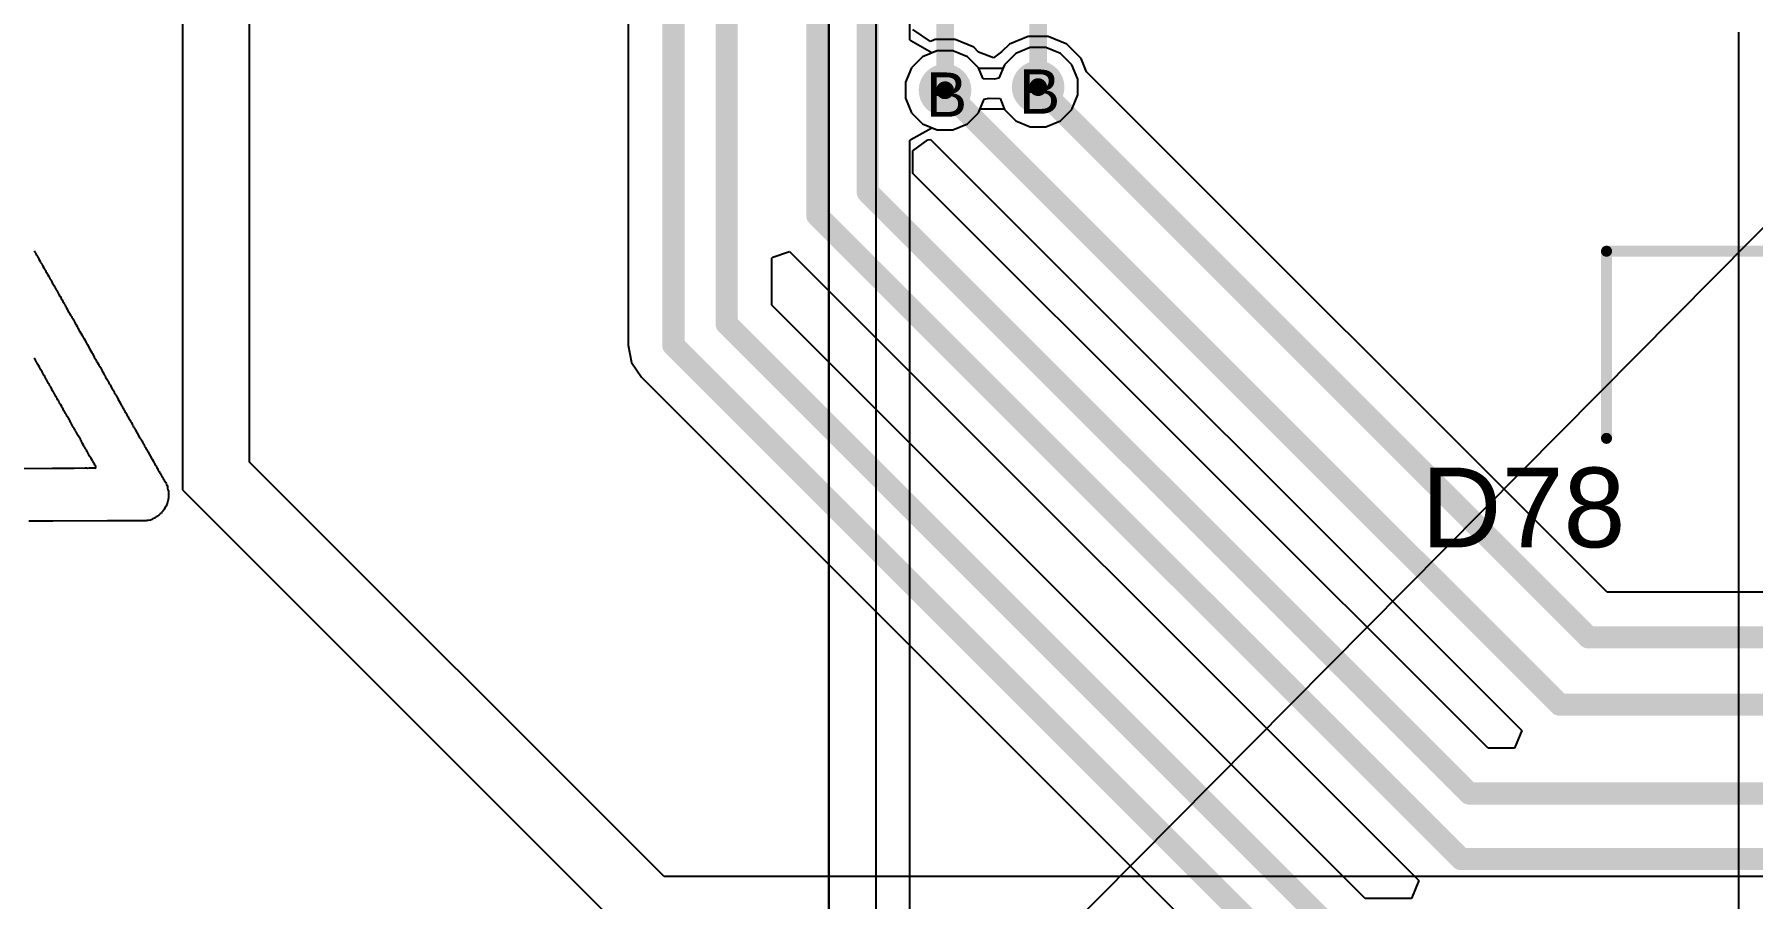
# Model space of a CAD drawing. Header units: inches. Extents: x 0 to 5379, y 0 to 5429.
# Drawn here: x 128.15 to 147.85, y 147.51 to 157.42 of the extents above; entities that cross this region are included whole.
import ezdxf

# ---------------------------------------------------------------- set-up
doc = ezdxf.new("R2010")
doc.units = ezdxf.units.IN
for name, color, linetype in [('Bottom Layer', 5, 'Continuous'), ('Bottom Solder', 6, 'Continuous'), ('Drill Drawing', 1, 'Continuous'), ('GND01', 16, 'Continuous'), ('GND02', 76, 'Continuous'), ('PWR', 156, 'Continuous'), ('SIG 01', 90, 'Continuous'), ('Top Layer', 1, 'Continuous'), ('Top Overlay', 2, 'Continuous'), ('Top Solder', 216, 'Continuous'), ('Via Holes', 16, 'Continuous')]:
    doc.layers.add(name, color=color, linetype=linetype)
doc.styles.add('Arial', font='', dxfattribs={"height": 0.2})
doc.styles.get('Arial').set_extended_font_data('Arial')

msp = doc.modelspace()

# ---------------------------------------------------------------- hatches: boundary and pattern name
at = {"layer": 'Bottom Layer'}
h = msp.add_hatch(color=5, dxfattribs=at)
edge = h.paths.add_edge_path()
edge.add_arc((139.654, 156.815), 0.2, 0, 360)
h = msp.add_hatch(color=5, dxfattribs=at)
edge = h.paths.add_edge_path()
edge.add_arc((138.587, 156.779), 0.2, 0, 360)
at = {"layer": 'Bottom Solder'}
h = msp.add_hatch(color=6, dxfattribs=at)
edge = h.paths.add_edge_path()
edge.add_arc((138.587, 156.779), 0.302, 0, 360)
h = msp.add_hatch(color=6, dxfattribs=at)
edge = h.paths.add_edge_path()
edge.add_arc((139.654, 156.815), 0.302, 0, 360)
at = {"layer": 'GND01'}
h = msp.add_hatch(color=16, dxfattribs=at)
edge = h.paths.add_edge_path()
edge.add_arc((139.654, 156.815), 0.2, 0, 360)
h = msp.add_hatch(color=16, dxfattribs=at)
edge = h.paths.add_edge_path()
edge.add_arc((138.587, 156.779), 0.2, 0, 360)
at = {"layer": 'GND02'}
h = msp.add_hatch(color=76, dxfattribs=at)
edge = h.paths.add_edge_path()
edge.add_arc((139.654, 156.815), 0.2, 0, 360)
h = msp.add_hatch(color=76, dxfattribs=at)
edge = h.paths.add_edge_path()
edge.add_arc((138.587, 156.779), 0.2, 0, 360)
at = {"layer": 'PWR'}
h = msp.add_hatch(color=156, dxfattribs=at)
edge = h.paths.add_edge_path()
edge.add_arc((139.654, 156.815), 0.2, 0, 360)
h = msp.add_hatch(color=156, dxfattribs=at)
edge = h.paths.add_edge_path()
edge.add_arc((138.587, 156.779), 0.2, 0, 360)
at = {"layer": 'SIG 01'}
h = msp.add_hatch(color=90, dxfattribs=at)
edge = h.paths.add_edge_path()
edge.add_arc((139.654, 156.815), 0.2, 0, 360)
h = msp.add_hatch(color=90, dxfattribs=at)
edge = h.paths.add_edge_path()
edge.add_arc((138.587, 156.779), 0.2, 0, 360)
at = {"layer": 'Top Layer'}
h = msp.add_hatch(color=1, dxfattribs=at)
edge = h.paths.add_edge_path()
edge.add_arc((139.654, 156.815), 0.2, 0, 360)
h = msp.add_hatch(color=1, dxfattribs=at)
edge = h.paths.add_edge_path()
edge.add_arc((138.587, 156.779), 0.2, 0, 360)
at = {"layer": 'Top Solder'}
h = msp.add_hatch(color=216, dxfattribs=at)
edge = h.paths.add_edge_path()
edge.add_arc((138.587, 156.779), 0.302, 0, 360)
h = msp.add_hatch(color=216, dxfattribs=at)
edge = h.paths.add_edge_path()
edge.add_arc((139.654, 156.815), 0.302, 0, 360)
at = {"layer": 'Via Holes'}
h = msp.add_hatch(color=7, dxfattribs=at)
edge = h.paths.add_edge_path()
edge.add_arc((138.587, 156.779), 0.1, 0, 360)
h = msp.add_hatch(color=7, dxfattribs=at)
edge = h.paths.add_edge_path()
edge.add_arc((139.654, 156.815), 0.1, 0, 360)

# ---------------------------------------------------------------- linework, layer by layer
at = {"layer": 'Bottom Layer'}
for p, q in [((129.845, 169.316), (129.845, 152.197)), ((130.613, 152.515), (130.613, 169.316)), ((138.497, 157.233), (138.33, 157.164)), ((138.677, 157.233), (138.497, 157.233)), ((138.844, 157.164), (138.677, 157.233)), ((139.564, 157.269), (139.397, 157.2)), ((139.744, 157.269), (139.564, 157.269)), ((139.911, 157.2), (139.744, 157.269)), ((138.202, 157.037), (138.133, 156.87)), ((138.33, 157.164), (138.202, 157.037)), ((138.972, 157.037), (138.844, 157.164)), ((139.024, 156.91), (138.972, 157.037)), ((139.269, 157.072), (139.205, 156.918)), ((139.397, 157.2), (139.269, 157.072)), ((140.039, 157.072), (139.911, 157.2)), ((140.108, 156.905), (140.039, 157.072)), ((138.133, 156.87), (138.133, 156.689)), ((139.149, 156.907), (139.024, 156.91)), ((139.205, 156.918), (139.149, 156.907)), ((140.108, 156.725), (140.108, 156.905)), ((138.133, 156.689), (138.202, 156.522)), ((138.972, 156.522), (139.036, 156.676)), ((139.036, 156.676), (139.092, 156.688)), ((139.092, 156.688), (139.217, 156.684)), ((139.217, 156.684), (139.269, 156.558)), ((140.039, 156.558), (140.108, 156.725)), ((138.202, 156.522), (138.33, 156.395)), ((138.844, 156.395), (138.972, 156.522)), ((139.269, 156.558), (139.397, 156.43)), ((139.397, 156.43), (139.564, 156.361)), ((139.744, 156.361), (139.911, 156.43)), ((139.911, 156.43), (140.039, 156.558)), ((138.33, 156.395), (138.497, 156.325)), ((138.497, 156.325), (138.677, 156.325)), ((138.677, 156.325), (138.844, 156.395)), ((139.564, 156.361), (139.744, 156.361)), ((135.367, 147.762), (130.613, 152.515)), ((129.845, 152.197), (135.048, 146.993)), ((185.664, 147.762), (135.367, 147.762))]:
    msp.add_line(p, q, dxfattribs=at)
at = {"layer": 'Bottom Solder'}
msp.add_line((6.245, 12.319), (5379.208, 5429.208), dxfattribs=at)
at = {"layer": 'GND01'}
for p, q in [((138.497, 157.233), (138.33, 157.164)), ((138.677, 157.233), (138.497, 157.233)), ((138.844, 157.164), (138.677, 157.233)), ((139.564, 157.269), (139.397, 157.2)), ((139.744, 157.269), (139.564, 157.269)), ((139.911, 157.2), (139.744, 157.269)), ((138.202, 157.037), (138.133, 156.87)), ((138.33, 157.164), (138.202, 157.037)), ((138.972, 157.037), (138.844, 157.164)), ((138.976, 157.028), (138.972, 157.037)), ((139.251, 157.028), (138.976, 157.028)), ((139.269, 157.072), (139.251, 157.028)), ((139.397, 157.2), (139.269, 157.072)), ((140.039, 157.072), (139.911, 157.2)), ((140.108, 156.905), (140.039, 157.072)), ((138.133, 156.87), (138.133, 156.689)), ((140.108, 156.725), (140.108, 156.905)), ((138.133, 156.689), (138.202, 156.522)), ((140.039, 156.558), (140.108, 156.725)), ((138.202, 156.522), (138.33, 156.395)), ((138.844, 156.395), (138.972, 156.522)), ((138.972, 156.522), (138.99, 156.567)), ((138.99, 156.567), (139.265, 156.567)), ((139.265, 156.567), (139.269, 156.558)), ((139.269, 156.558), (139.397, 156.43)), ((139.397, 156.43), (139.564, 156.361)), ((139.744, 156.361), (139.911, 156.43)), ((139.911, 156.43), (140.039, 156.558)), ((138.33, 156.395), (138.497, 156.325)), ((138.497, 156.325), (138.677, 156.325)), ((138.677, 156.325), (138.844, 156.395)), ((139.564, 156.361), (139.744, 156.361))]:
    msp.add_line(p, q, dxfattribs=at)
at = {"layer": 'GND02'}
for p, q in [((138.497, 157.233), (138.33, 157.164)), ((138.677, 157.233), (138.497, 157.233)), ((138.844, 157.164), (138.677, 157.233)), ((139.564, 157.269), (139.397, 157.2)), ((139.744, 157.269), (139.564, 157.269)), ((139.911, 157.2), (139.744, 157.269)), ((138.202, 157.037), (138.133, 156.87)), ((138.33, 157.164), (138.202, 157.037)), ((138.972, 157.037), (138.844, 157.164)), ((138.976, 157.028), (138.972, 157.037)), ((139.251, 157.028), (138.976, 157.028)), ((139.269, 157.072), (139.251, 157.028)), ((139.397, 157.2), (139.269, 157.072)), ((140.039, 157.072), (139.911, 157.2)), ((140.108, 156.905), (140.039, 157.072)), ((138.133, 156.87), (138.133, 156.689)), ((140.108, 156.725), (140.108, 156.905)), ((138.133, 156.689), (138.202, 156.522)), ((140.039, 156.558), (140.108, 156.725)), ((138.202, 156.522), (138.33, 156.395)), ((138.844, 156.395), (138.972, 156.522)), ((138.972, 156.522), (138.99, 156.567)), ((138.99, 156.567), (139.265, 156.567)), ((139.265, 156.567), (139.269, 156.558)), ((139.269, 156.558), (139.397, 156.43)), ((139.397, 156.43), (139.564, 156.361)), ((139.744, 156.361), (139.911, 156.43)), ((139.911, 156.43), (140.039, 156.558)), ((138.33, 156.395), (138.497, 156.325)), ((138.497, 156.325), (138.677, 156.325)), ((138.677, 156.325), (138.844, 156.395)), ((139.564, 156.361), (139.744, 156.361))]:
    msp.add_line(p, q, dxfattribs=at)
at = {"layer": 'PWR'}
for p, q in [((137.795, 159.69), (137.795, 120.726)), ((138.183, 157.358), (138.183, 159.69)), ((138.194, 157.344), (138.183, 157.358)), ((138.437, 157.209), (138.194, 157.344)), ((138.497, 157.233), (138.437, 157.209)), ((138.677, 157.233), (138.497, 157.233)), ((138.844, 157.164), (138.677, 157.233)), ((139.564, 157.269), (139.397, 157.2)), ((139.744, 157.269), (139.564, 157.269)), ((139.911, 157.2), (139.744, 157.269)), ((138.972, 157.037), (138.844, 157.164)), ((138.976, 157.028), (138.972, 157.037)), ((139.251, 157.028), (138.976, 157.028)), ((139.269, 157.072), (139.251, 157.028)), ((139.397, 157.2), (139.269, 157.072)), ((140.039, 157.072), (139.911, 157.2)), ((140.108, 156.905), (140.039, 157.072)), ((140.108, 156.725), (140.108, 156.905)), ((140.039, 156.558), (140.108, 156.725)), ((138.844, 156.395), (138.972, 156.522)), ((138.972, 156.522), (138.99, 156.567)), ((138.99, 156.567), (139.265, 156.567)), ((139.265, 156.567), (139.269, 156.558)), ((139.269, 156.558), (139.397, 156.43)), ((139.397, 156.43), (139.564, 156.361)), ((139.744, 156.361), (139.911, 156.43)), ((139.911, 156.43), (140.039, 156.558)), ((138.194, 156.215), (138.437, 156.35)), ((138.437, 156.35), (138.497, 156.325)), ((138.497, 156.325), (138.677, 156.325)), ((138.677, 156.325), (138.844, 156.395)), ((139.564, 156.361), (139.744, 156.361)), ((138.183, 156.201), (138.194, 156.215)), ((138.183, 120.726), (138.183, 156.201))]:
    msp.add_line(p, q, dxfattribs=at)
at = {"layer": 'SIG 01'}
for p, q in [((134.955, 187.861), (134.955, 153.854)), ((138.421, 157.34), (138.218, 157.475)), ((138.472, 157.36), (138.421, 157.34)), ((138.703, 157.36), (138.472, 157.36)), ((138.916, 157.272), (138.703, 157.36)), ((138.971, 157.217), (138.916, 157.272)), ((139.141, 157.152), (138.971, 157.217)), ((139.236, 157.218), (139.141, 157.152)), ((139.325, 157.307), (139.236, 157.218)), ((139.538, 157.396), (139.325, 157.307)), ((139.769, 157.396), (139.538, 157.396)), ((139.983, 157.307), (139.769, 157.396)), ((140.146, 157.144), (139.983, 157.307)), ((140.209, 156.992), (140.146, 157.144)), ((146.179, 151.022), (140.209, 156.992)), ((138.218, 156.083), (138.391, 156.21)), ((138.218, 155.825), (138.218, 156.083)), ((138.391, 156.21), (138.421, 156.213)), ((138.421, 156.213), (145.199, 149.435)), ((144.812, 149.232), (138.218, 155.825)), ((136.602, 154.854), (136.613, 154.863)), ((136.602, 154.313), (136.602, 154.854)), ((136.613, 154.863), (136.805, 154.928)), ((136.805, 154.928), (144.019, 147.715)), ((143.404, 147.511), (136.602, 154.313)), ((134.955, 153.854), (134.994, 153.656)), ((134.994, 153.656), (135.107, 153.488)), ((135.107, 153.488), (142.535, 146.059)), ((209.047, 151.022), (146.179, 151.022)), ((145.199, 149.435), (145.115, 149.232)), ((145.115, 149.232), (144.812, 149.232)), ((144.019, 147.715), (143.934, 147.511)), ((143.934, 147.511), (143.404, 147.511))]:
    msp.add_line(p, q, dxfattribs=at)
for points in [[(135.473, 153.854, 0.254, 0.254, 0), (135.473, 187.861, 0.254, 0.254, 0)], [(136.084, 154.099, 0.254, 0.254, 0), (136.084, 187.44, 0.254, 0.254, 0)], [(137.123, 155.343, 0.254, 0.254, 0), (137.123, 172.413, 0.254, 0.254, 0)], [(137.7, 155.611, 0.254, 0.254, 0), (137.7, 171.959, 0.254, 0.254, 0)], [(138.587, 156.779, 0.254, 0.254, 0), (145.634, 149.733, 0.254, 0.254, 0)], [(139.654, 156.815, 0.254, 0.254, 0), (145.964, 150.504, 0.254, 0.254, 0)], [(137.7, 155.611, 0.254, 0.254, 0), (144.597, 148.714, 0.254, 0.254, 0)], [(137.123, 155.343, 0.254, 0.254, 0), (144.504, 147.962, 0.254, 0.254, 0)], [(136.084, 154.099, 0.254, 0.254, 0), (143.189, 146.993, 0.254, 0.254, 0)], [(135.473, 153.854, 0.254, 0.254, 0), (142.902, 146.425, 0.254, 0.254, 0)], [(145.964, 150.504, 0.254, 0.254, 0), (209.047, 150.504, 0.254, 0.254, 0)], [(145.634, 149.733, 0.254, 0.254, 0), (208.938, 149.733, 0.254, 0.254, 0)], [(144.597, 148.714, 0.254, 0.254, 0), (198.308, 148.714, 0.254, 0.254, 0)], [(144.504, 147.962, 0.254, 0.254, 0), (198.12, 147.962, 0.254, 0.254, 0)]]:
    msp.add_lwpolyline(points, format="xyseb", dxfattribs=at)
for points in [[(138.524, 156.779, 0.127, 0.127, 1), (138.651, 156.779, 0.127, 0.127, 1)], [(139.59, 156.815, 0.127, 0.127, 1), (139.717, 156.815, 0.127, 0.127, 1)], [(137.637, 155.611, 0.127, 0.127, 1), (137.764, 155.611, 0.127, 0.127, 1)], [(137.637, 155.611, 0.127, 0.127, 1), (137.764, 155.611, 0.127, 0.127, 1)], [(137.059, 155.343, 0.127, 0.127, 1), (137.186, 155.343, 0.127, 0.127, 1)], [(137.059, 155.343, 0.127, 0.127, 1), (137.186, 155.343, 0.127, 0.127, 1)], [(136.02, 154.099, 0.127, 0.127, 1), (136.147, 154.099, 0.127, 0.127, 1)], [(136.02, 154.099, 0.127, 0.127, 1), (136.147, 154.099, 0.127, 0.127, 1)], [(135.409, 153.854, 0.127, 0.127, 1), (135.536, 153.854, 0.127, 0.127, 1)], [(135.409, 153.854, 0.127, 0.127, 1), (135.536, 153.854, 0.127, 0.127, 1)], [(145.901, 150.504, 0.127, 0.127, 1), (146.028, 150.504, 0.127, 0.127, 1)], [(145.901, 150.504, 0.127, 0.127, 1), (146.028, 150.504, 0.127, 0.127, 1)], [(145.57, 149.733, 0.127, 0.127, 1), (145.697, 149.733, 0.127, 0.127, 1)], [(145.57, 149.733, 0.127, 0.127, 1), (145.697, 149.733, 0.127, 0.127, 1)], [(144.534, 148.714, 0.127, 0.127, 1), (144.661, 148.714, 0.127, 0.127, 1)], [(144.534, 148.714, 0.127, 0.127, 1), (144.661, 148.714, 0.127, 0.127, 1)], [(144.44, 147.962, 0.127, 0.127, 1), (144.567, 147.962, 0.127, 0.127, 1)], [(144.44, 147.962, 0.127, 0.127, 1), (144.567, 147.962, 0.127, 0.127, 1)]]:
    msp.add_lwpolyline(points, format="xyseb", close=True, dxfattribs=at)
at = {"layer": 'Top Layer'}
for p, q in [((137.256, 147.371), (137.256, 159.218)), ((137.256, 158.075), (137.256, 147.549)), ((147.685, 157.444), (147.685, 147.371)), ((137.256, 147.549), (137.256, 147.371))]:
    msp.add_line(p, q, dxfattribs=at)
for points in [[(138.587, 156.779, 0.203, 0.203, 0), (138.587, 158.456, 0.203, 0.203, 0)], [(139.654, 156.815, 0.203, 0.203, 0), (139.654, 157.948, 0.203, 0.203, 0)]]:
    msp.add_lwpolyline(points, format="xyseb", dxfattribs=at)
for points in [[(138.536, 156.779, 0.102, 0.102, 1), (138.638, 156.779, 0.102, 0.102, 1)], [(139.603, 156.815, 0.102, 0.102, 1), (139.705, 156.815, 0.102, 0.102, 1)]]:
    msp.add_lwpolyline(points, format="xyseb", close=True, dxfattribs=at)
at = {"layer": 'Top Overlay'}
for p, q in [((128.145, 154.939), (128.151, 154.923)), ((128.151, 154.923), (128.159, 154.914)), ((128.159, 154.914), (128.161, 154.911)), ((128.161, 154.911), (128.164, 154.903)), ((128.164, 154.903), (128.171, 154.892)), ((128.171, 154.892), (128.176, 154.887)), ((128.176, 154.887), (128.182, 154.871)), ((128.182, 154.871), (128.19, 154.856)), ((128.19, 154.856), (128.194, 154.853)), ((128.194, 154.853), (128.199, 154.841)), ((128.199, 154.841), (128.208, 154.823)), ((128.208, 154.823), (128.215, 154.813)), ((128.215, 154.813), (128.217, 154.804)), ((128.217, 154.804), (128.23, 154.787)), ((128.23, 154.787), (128.231, 154.781)), ((128.231, 154.781), (128.239, 154.772)), ((128.239, 154.772), (128.244, 154.761)), ((128.244, 154.761), (128.254, 154.743)), ((128.254, 154.743), (128.267, 154.719)), ((128.267, 154.719), (128.27, 154.715)), ((128.27, 154.715), (128.272, 154.712)), ((128.272, 154.712), (128.277, 154.701)), ((128.277, 154.701), (128.284, 154.689)), ((128.284, 154.689), (128.288, 154.684)), ((128.288, 154.684), (128.292, 154.674)), ((128.292, 154.674), (128.298, 154.665)), ((128.298, 154.665), (128.301, 154.662)), ((128.301, 154.662), (128.311, 154.644)), ((128.311, 154.644), (128.318, 154.634)), ((128.318, 154.634), (128.324, 154.618)), ((128.324, 154.618), (128.33, 154.608)), ((128.33, 154.608), (128.334, 154.603)), ((128.334, 154.603), (128.346, 154.581)), ((128.346, 154.581), (128.352, 154.57)), ((128.352, 154.57), (128.355, 154.562)), ((128.355, 154.562), (128.359, 154.551)), ((128.359, 154.551), (128.368, 154.542)), ((128.368, 154.542), (128.372, 154.534)), ((128.372, 154.534), (128.378, 154.523)), ((128.378, 154.523), (128.382, 154.519)), ((128.382, 154.519), (128.396, 154.492)), ((128.396, 154.492), (128.403, 154.482)), ((128.403, 154.482), (128.417, 154.451)), ((128.417, 154.451), (128.419, 154.447)), ((128.419, 154.447), (128.422, 154.444)), ((128.422, 154.444), (128.423, 154.442)), ((128.423, 154.442), (128.426, 154.44)), ((128.426, 154.44), (128.432, 154.429)), ((128.432, 154.429), (128.436, 154.419)), ((128.436, 154.419), (128.444, 154.412)), ((128.444, 154.412), (128.455, 154.39)), ((128.455, 154.39), (128.462, 154.38)), ((128.462, 154.38), (128.463, 154.374)), ((128.463, 154.374), (128.473, 154.356)), ((128.473, 154.356), (128.48, 154.346)), ((128.48, 154.346), (128.484, 154.336)), ((128.484, 154.336), (128.486, 154.333)), ((128.486, 154.333), (128.488, 154.33)), ((128.488, 154.33), (128.495, 154.321)), ((128.495, 154.321), (128.498, 154.318)), ((128.498, 154.318), (128.502, 154.3)), ((128.502, 154.3), (128.506, 154.294)), ((128.506, 154.294), (128.512, 154.287)), ((128.512, 154.287), (128.514, 154.284)), ((128.514, 154.284), (128.52, 154.273)), ((128.52, 154.273), (128.535, 154.245)), ((128.535, 154.245), (128.542, 154.235)), ((128.542, 154.235), (128.55, 154.22)), ((128.55, 154.22), (128.565, 154.193)), ((128.565, 154.193), (128.571, 154.183)), ((128.571, 154.183), (128.574, 154.175)), ((128.574, 154.175), (128.576, 154.171)), ((128.576, 154.171), (128.583, 154.162)), ((128.583, 154.162), (128.586, 154.16)), ((128.586, 154.16), (128.589, 154.152)), ((128.589, 154.152), (128.594, 154.144)), ((128.594, 154.144), (128.597, 154.14)), ((128.597, 154.14), (128.599, 154.137)), ((128.599, 154.137), (128.614, 154.109)), ((128.614, 154.109), (128.622, 154.098)), ((128.622, 154.098), (128.626, 154.087)), ((128.626, 154.087), (128.636, 154.071)), ((128.636, 154.071), (128.64, 154.067)), ((128.64, 154.067), (128.641, 154.064)), ((128.641, 154.064), (128.646, 154.052)), ((128.646, 154.052), (128.661, 154.024)), ((128.661, 154.024), (128.669, 154.013)), ((128.669, 154.013), (128.689, 153.975)), ((128.689, 153.975), (128.697, 153.964)), ((128.697, 153.964), (128.701, 153.953)), ((128.701, 153.953), (128.704, 153.945)), ((128.704, 153.945), (128.707, 153.943)), ((128.707, 153.943), (128.708, 153.939)), ((128.708, 153.939), (128.712, 153.936)), ((128.712, 153.936), (128.723, 153.915)), ((128.723, 153.915), (128.728, 153.91)), ((128.728, 153.91), (128.731, 153.902)), ((128.731, 153.902), (128.741, 153.884)), ((128.741, 153.884), (128.748, 153.874)), ((128.748, 153.874), (128.754, 153.863)), ((128.754, 153.863), (128.783, 153.807)), ((128.15, 153.696), (128.145, 153.707)), ((128.158, 153.684), (128.15, 153.696)), ((128.163, 153.676), (128.158, 153.684)), ((128.166, 153.668), (128.163, 153.676)), ((128.168, 153.666), (128.166, 153.668)), ((128.176, 153.657), (128.168, 153.666)), ((128.783, 153.807), (128.787, 153.804)), ((128.787, 153.804), (128.803, 153.773)), ((128.803, 153.773), (128.811, 153.76)), ((128.811, 153.76), (128.832, 153.719)), ((128.832, 153.719), (128.841, 153.706)), ((128.841, 153.706), (128.847, 153.694)), ((128.847, 153.694), (128.85, 153.691)), ((128.85, 153.691), (128.852, 153.688)), ((128.852, 153.688), (128.855, 153.68)), ((128.855, 153.68), (128.859, 153.669)), ((128.859, 153.669), (128.863, 153.664)), ((128.863, 153.664), (128.866, 153.662)), ((128.866, 153.662), (128.878, 153.64)), ((128.182, 153.64), (128.176, 153.657)), ((128.187, 153.635), (128.182, 153.64)), ((128.195, 153.621), (128.187, 153.635)), ((128.203, 153.603), (128.195, 153.621)), ((128.22, 153.572), (128.203, 153.603)), ((128.228, 153.56), (128.22, 153.572)), ((128.234, 153.549), (128.228, 153.56)), ((128.249, 153.521), (128.234, 153.549)), ((128.256, 153.511), (128.249, 153.521)), ((128.257, 153.508), (128.256, 153.511)), ((128.266, 153.495), (128.257, 153.508)), ((128.282, 153.464), (128.266, 153.495)), ((128.285, 153.461), (128.282, 153.464)), ((128.878, 153.64), (128.881, 153.637)), ((128.881, 153.637), (128.886, 153.626)), ((128.886, 153.626), (128.895, 153.611)), ((128.895, 153.611), (128.901, 153.601)), ((128.901, 153.601), (128.903, 153.598)), ((128.903, 153.598), (128.922, 153.56)), ((128.922, 153.56), (128.931, 153.549)), ((128.931, 153.549), (128.948, 153.515)), ((128.948, 153.515), (128.957, 153.503)), ((128.957, 153.503), (128.963, 153.488)), ((128.963, 153.488), (128.97, 153.477)), ((128.97, 153.477), (128.978, 153.466)), ((128.978, 153.466), (128.982, 153.455)), ((128.308, 153.417), (128.285, 153.461)), ((128.31, 153.414), (128.308, 153.417)), ((128.319, 153.401), (128.31, 153.414)), ((128.321, 153.392), (128.319, 153.401)), ((128.333, 153.376), (128.321, 153.392)), ((128.346, 153.351), (128.333, 153.376)), ((128.355, 153.333), (128.346, 153.351)), ((128.363, 153.321), (128.355, 153.333)), ((128.369, 153.311), (128.363, 153.321)), ((128.375, 153.296), (128.369, 153.311)), ((128.382, 153.289), (128.375, 153.296)), ((128.393, 153.268), (128.382, 153.289)), ((128.4, 153.256), (128.393, 153.268)), ((128.982, 153.455), (128.987, 153.445)), ((128.987, 153.445), (128.996, 153.433)), ((128.996, 153.433), (128.999, 153.425)), ((128.999, 153.425), (129.006, 153.413)), ((129.006, 153.413), (129.009, 153.41)), ((129.009, 153.41), (129.017, 153.395)), ((129.017, 153.395), (129.024, 153.385)), ((129.024, 153.385), (129.031, 153.365)), ((129.031, 153.365), (129.033, 153.363)), ((129.033, 153.363), (129.035, 153.359)), ((129.035, 153.359), (129.04, 153.354)), ((129.04, 153.354), (129.042, 153.351)), ((129.042, 153.351), (129.05, 153.338)), ((129.05, 153.338), (129.06, 153.317)), ((129.06, 153.317), (129.061, 153.314)), ((129.061, 153.314), (129.073, 153.297)), ((129.073, 153.297), (129.074, 153.291)), ((129.074, 153.291), (129.082, 153.282)), ((129.082, 153.282), (129.084, 153.279)), ((129.084, 153.279), (129.09, 153.264)), ((128.401, 153.253), (128.4, 153.256)), ((128.404, 153.25), (128.401, 153.253)), ((128.406, 153.247), (128.404, 153.25)), ((128.409, 153.244), (128.406, 153.247)), ((128.413, 153.234), (128.409, 153.244)), ((128.416, 153.225), (128.413, 153.234)), ((128.422, 153.22), (128.416, 153.225)), ((128.426, 153.215), (128.422, 153.22)), ((128.432, 153.199), (128.426, 153.215)), ((128.436, 153.19), (128.432, 153.199)), ((128.444, 153.18), (128.436, 153.19)), ((128.449, 153.17), (128.444, 153.18)), ((128.46, 153.152), (128.449, 153.17)), ((128.462, 153.145), (128.46, 153.152)), ((128.47, 153.134), (128.462, 153.145)), ((128.476, 153.122), (128.47, 153.134)), ((128.484, 153.104), (128.476, 153.122)), ((128.488, 153.101), (128.484, 153.104)), ((128.496, 153.087), (128.488, 153.101)), ((128.502, 153.072), (128.496, 153.087)), ((128.504, 153.069), (128.502, 153.072)), ((128.509, 153.064), (128.504, 153.069)), ((129.09, 153.264), (129.092, 153.261)), ((129.092, 153.261), (129.094, 153.258)), ((129.094, 153.258), (129.099, 153.253)), ((129.099, 153.253), (129.104, 153.242)), ((129.104, 153.242), (129.13, 153.193)), ((129.13, 153.193), (129.135, 153.188)), ((129.135, 153.188), (129.138, 153.18)), ((129.138, 153.18), (129.142, 153.169)), ((129.142, 153.169), (129.148, 153.162)), ((129.148, 153.162), (129.149, 153.158)), ((129.149, 153.158), (129.158, 153.144)), ((129.158, 153.144), (129.164, 153.134)), ((129.164, 153.134), (129.167, 153.126)), ((129.167, 153.126), (129.174, 153.114)), ((129.174, 153.114), (129.182, 153.103)), ((129.182, 153.103), (129.184, 153.096)), ((129.184, 153.096), (129.192, 153.082)), ((129.192, 153.082), (129.195, 153.078)), ((129.195, 153.078), (129.207, 153.057)), ((128.517, 153.049), (128.509, 153.064)), ((128.52, 153.041), (128.517, 153.049)), ((128.527, 153.034), (128.52, 153.041)), ((128.54, 153.01), (128.527, 153.034)), ((128.543, 153.006), (128.54, 153.01)), ((128.551, 152.992), (128.543, 153.006)), ((128.56, 152.974), (128.551, 152.992)), ((128.563, 152.97), (128.56, 152.974)), ((128.579, 152.939), (128.563, 152.97)), ((128.592, 152.915), (128.579, 152.939)), ((128.6, 152.907), (128.592, 152.915)), ((128.602, 152.904), (128.6, 152.907)), ((128.609, 152.886), (128.602, 152.904)), ((128.617, 152.877), (128.609, 152.886)), ((128.618, 152.871), (128.617, 152.877)), ((128.625, 152.861), (128.618, 152.871)), ((129.207, 153.057), (129.213, 153.047)), ((129.213, 153.047), (129.221, 153.033)), ((129.221, 153.033), (129.226, 153.024)), ((129.226, 153.024), (129.239, 153)), ((129.239, 153), (129.247, 152.985)), ((129.247, 152.985), (129.258, 152.97)), ((129.258, 152.97), (129.266, 152.948)), ((129.266, 152.948), (129.272, 152.939)), ((129.272, 152.939), (129.279, 152.933)), ((129.279, 152.933), (129.284, 152.917)), ((129.284, 152.917), (129.288, 152.912)), ((129.288, 152.912), (129.295, 152.902)), ((129.295, 152.902), (129.301, 152.89)), ((129.301, 152.89), (129.316, 152.863)), ((128.633, 152.846), (128.625, 152.861)), ((128.64, 152.832), (128.633, 152.846)), ((128.643, 152.828), (128.64, 152.832)), ((128.645, 152.825), (128.643, 152.828)), ((128.647, 152.823), (128.645, 152.825)), ((128.651, 152.812), (128.647, 152.823)), ((128.658, 152.802), (128.651, 152.812)), ((128.666, 152.788), (128.658, 152.802)), ((128.674, 152.776), (128.666, 152.788)), ((128.679, 152.763), (128.674, 152.776)), ((128.687, 152.752), (128.679, 152.763)), ((128.694, 152.736), (128.687, 152.752)), ((128.698, 152.728), (128.694, 152.736)), ((128.711, 152.708), (128.698, 152.728)), ((128.715, 152.698), (128.711, 152.708)), ((128.721, 152.688), (128.715, 152.698)), ((128.73, 152.673), (128.721, 152.688)), ((129.316, 152.863), (129.324, 152.851)), ((129.324, 152.851), (129.328, 152.841)), ((129.328, 152.841), (129.331, 152.835)), ((129.331, 152.835), (129.337, 152.825)), ((129.337, 152.825), (129.357, 152.789)), ((129.357, 152.789), (129.365, 152.778)), ((129.365, 152.778), (129.373, 152.763)), ((129.373, 152.763), (129.377, 152.76)), ((129.377, 152.76), (129.378, 152.756)), ((129.378, 152.756), (129.381, 152.753)), ((129.381, 152.753), (129.386, 152.743)), ((129.386, 152.743), (129.389, 152.734)), ((129.389, 152.734), (129.397, 152.721)), ((129.397, 152.721), (129.401, 152.717)), ((129.401, 152.717), (129.407, 152.702)), ((129.407, 152.702), (129.41, 152.694)), ((129.41, 152.694), (129.414, 152.689)), ((129.414, 152.689), (129.416, 152.686)), ((129.416, 152.686), (129.421, 152.681)), ((129.421, 152.681), (129.424, 152.673)), ((128.733, 152.665), (128.73, 152.673)), ((128.738, 152.66), (128.733, 152.665)), ((128.742, 152.654), (128.738, 152.66)), ((128.746, 152.644), (128.742, 152.654)), ((128.752, 152.634), (128.746, 152.644)), ((128.761, 152.619), (128.752, 152.634)), ((128.764, 152.611), (128.761, 152.619)), ((128.77, 152.601), (128.764, 152.611)), ((128.78, 152.583), (128.77, 152.601)), ((128.783, 152.58), (128.78, 152.583)), ((128.785, 152.577), (128.783, 152.58)), ((128.788, 152.573), (128.785, 152.577)), ((128.79, 152.567), (128.788, 152.573)), ((128.798, 152.554), (128.79, 152.567)), ((128.808, 152.536), (128.798, 152.554)), ((128.811, 152.533), (128.808, 152.536)), ((128.819, 152.518), (128.811, 152.533)), ((128.823, 152.51), (128.819, 152.518)), ((128.824, 152.506), (128.823, 152.51)), ((128.829, 152.502), (128.824, 152.506)), ((128.836, 152.49), (128.829, 152.502)), ((128.841, 152.479), (128.836, 152.49)), ((128.842, 152.475), (128.841, 152.479)), ((129.424, 152.673), (129.43, 152.662)), ((129.43, 152.662), (129.435, 152.657)), ((129.435, 152.657), (129.439, 152.646)), ((129.439, 152.646), (129.448, 152.633)), ((129.448, 152.633), (129.45, 152.631)), ((129.45, 152.631), (129.455, 152.619)), ((129.455, 152.619), (129.468, 152.595)), ((129.468, 152.595), (129.475, 152.585)), ((129.475, 152.585), (129.488, 152.56)), ((129.488, 152.56), (129.496, 152.549)), ((129.496, 152.549), (129.507, 152.528)), ((129.507, 152.528), (129.517, 152.51)), ((129.517, 152.51), (129.524, 152.503)), ((129.524, 152.503), (129.525, 152.5)), ((129.525, 152.5), (129.528, 152.492)), ((129.528, 152.492), (129.533, 152.481)), ((129.533, 152.481), (129.538, 152.472)), ((127.726, 152.443), (128.354, 152.444)), ((128.354, 152.444), (128.602, 152.446)), ((128.602, 152.446), (128.728, 152.448)), ((128.728, 152.448), (128.739, 152.448)), ((128.739, 152.448), (128.743, 152.447)), ((128.743, 152.447), (128.755, 152.445)), ((128.755, 152.445), (128.774, 152.448)), ((128.774, 152.448), (128.815, 152.447)), ((128.815, 152.447), (128.82, 152.448)), ((128.82, 152.448), (128.84, 152.447)), ((128.84, 152.447), (128.841, 152.445)), ((128.841, 152.445), (128.85, 152.45)), ((128.85, 152.464), (128.842, 152.475)), ((128.85, 152.45), (128.85, 152.464)), ((129.538, 152.472), (129.543, 152.467)), ((129.543, 152.467), (129.55, 152.451)), ((129.55, 152.451), (129.557, 152.442)), ((129.557, 152.442), (129.563, 152.431)), ((129.563, 152.431), (129.567, 152.421)), ((129.567, 152.421), (129.575, 152.408)), ((129.575, 152.408), (129.582, 152.398)), ((129.582, 152.398), (129.589, 152.386)), ((129.589, 152.386), (129.6, 152.364)), ((129.6, 152.364), (129.604, 152.361)), ((129.604, 152.361), (129.605, 152.358)), ((129.605, 152.358), (129.613, 152.345)), ((129.613, 152.345), (129.615, 152.341)), ((129.615, 152.341), (129.623, 152.328)), ((129.623, 152.328), (129.631, 152.314)), ((129.631, 152.314), (129.635, 152.31)), ((129.635, 152.31), (129.636, 152.307)), ((129.636, 152.307), (129.648, 152.286)), ((129.648, 152.286), (129.653, 152.281)), ((129.653, 152.281), (129.656, 152.273)), ((129.656, 152.273), (129.662, 152.257)), ((129.662, 152.257), (129.667, 152.247)), ((129.667, 152.247), (129.671, 152.234)), ((129.671, 152.234), (129.672, 152.222)), ((129.672, 152.222), (129.674, 152.216)), ((129.674, 152.216), (129.678, 152.199)), ((129.678, 152.199), (129.682, 152.188)), ((129.681, 152.091), (129.68, 152.081)), ((129.683, 152.105), (129.681, 152.091)), ((129.682, 152.188), (129.684, 152.176)), ((129.685, 152.17), (129.683, 152.105)), ((129.684, 152.176), (129.685, 152.17)), ((129.551, 151.89), (129.542, 151.885)), ((129.573, 151.906), (129.551, 151.89)), ((129.577, 151.908), (129.573, 151.906)), ((129.586, 151.917), (129.577, 151.908)), ((129.587, 151.92), (129.586, 151.917)), ((129.595, 151.926), (129.587, 151.92)), ((129.598, 151.927), (129.595, 151.926)), ((129.605, 151.935), (129.598, 151.927)), ((129.612, 151.946), (129.605, 151.935)), ((129.618, 151.953), (129.612, 151.946)), ((129.62, 151.956), (129.618, 151.953)), ((129.625, 151.961), (129.62, 151.956)), ((129.627, 151.964), (129.625, 151.961)), ((129.631, 151.969), (129.627, 151.964)), ((129.633, 151.972), (129.631, 151.969)), ((129.636, 151.976), (129.633, 151.972)), ((129.646, 151.993), (129.636, 151.976)), ((129.654, 152.005), (129.646, 151.993)), ((129.657, 152.011), (129.654, 152.005)), ((129.661, 152.021), (129.657, 152.011)), ((129.668, 152.034), (129.661, 152.021)), ((129.67, 152.04), (129.668, 152.034)), ((129.672, 152.056), (129.67, 152.04)), ((129.676, 152.067), (129.672, 152.056)), ((129.68, 152.081), (129.676, 152.067)), ((128.353, 151.837), (128.084, 151.837)), ((128.358, 151.839), (128.353, 151.837)), ((128.985, 151.841), (128.358, 151.839)), ((128.99, 151.842), (128.985, 151.841)), ((128.999, 151.842), (128.99, 151.842)), ((129.426, 151.842), (128.999, 151.842)), ((129.438, 151.844), (129.426, 151.842)), ((129.454, 151.846), (129.438, 151.844)), ((129.477, 151.849), (129.454, 151.846)), ((129.495, 151.857), (129.477, 151.849)), ((129.505, 151.864), (129.495, 151.857)), ((129.523, 151.873), (129.505, 151.864)), ((129.531, 151.877), (129.523, 151.873)), ((129.542, 151.885), (129.531, 151.877))]:
    msp.add_line(p, q, dxfattribs=at)
for points in [[(146.17, 154.933, 0.127, 0.127, 0), (148.55, 154.933, 0.127, 0.127, 0)], [(146.17, 152.787, 0.127, 0.127, 0), (146.17, 154.933, 0.127, 0.127, 0)]]:
    msp.add_lwpolyline(points, format="xyseb", dxfattribs=at)
for points in [[(146.139, 154.933, 0.0635, 0.0635, 1), (146.202, 154.933, 0.0635, 0.0635, 1)], [(146.139, 154.933, 0.0635, 0.0635, 1), (146.202, 154.933, 0.0635, 0.0635, 1)], [(146.139, 152.787, 0.0635, 0.0635, 1), (146.202, 152.787, 0.0635, 0.0635, 1)]]:
    msp.add_lwpolyline(points, format="xyseb", close=True, dxfattribs=at)
at = {"layer": 'Top Solder'}
msp.add_line((6.245, 12.319), (5379.208, 5429.208), dxfattribs=at)

# ---------------------------------------------------------------- texts
at = {"layer": 'Drill Drawing', "style": 'Arial'}
for p in [(139.434, 156.51), (138.367, 156.475)]:
    msp.add_text('B', height=0.508, dxfattribs=at).set_placement(p)
at = {"layer": 'Top Overlay', "style": 'Arial'}
msp.add_text('D78', height=0.9144, dxfattribs=at).set_placement((144.044, 151.537))

doc.saveas('drawing.dxf')
